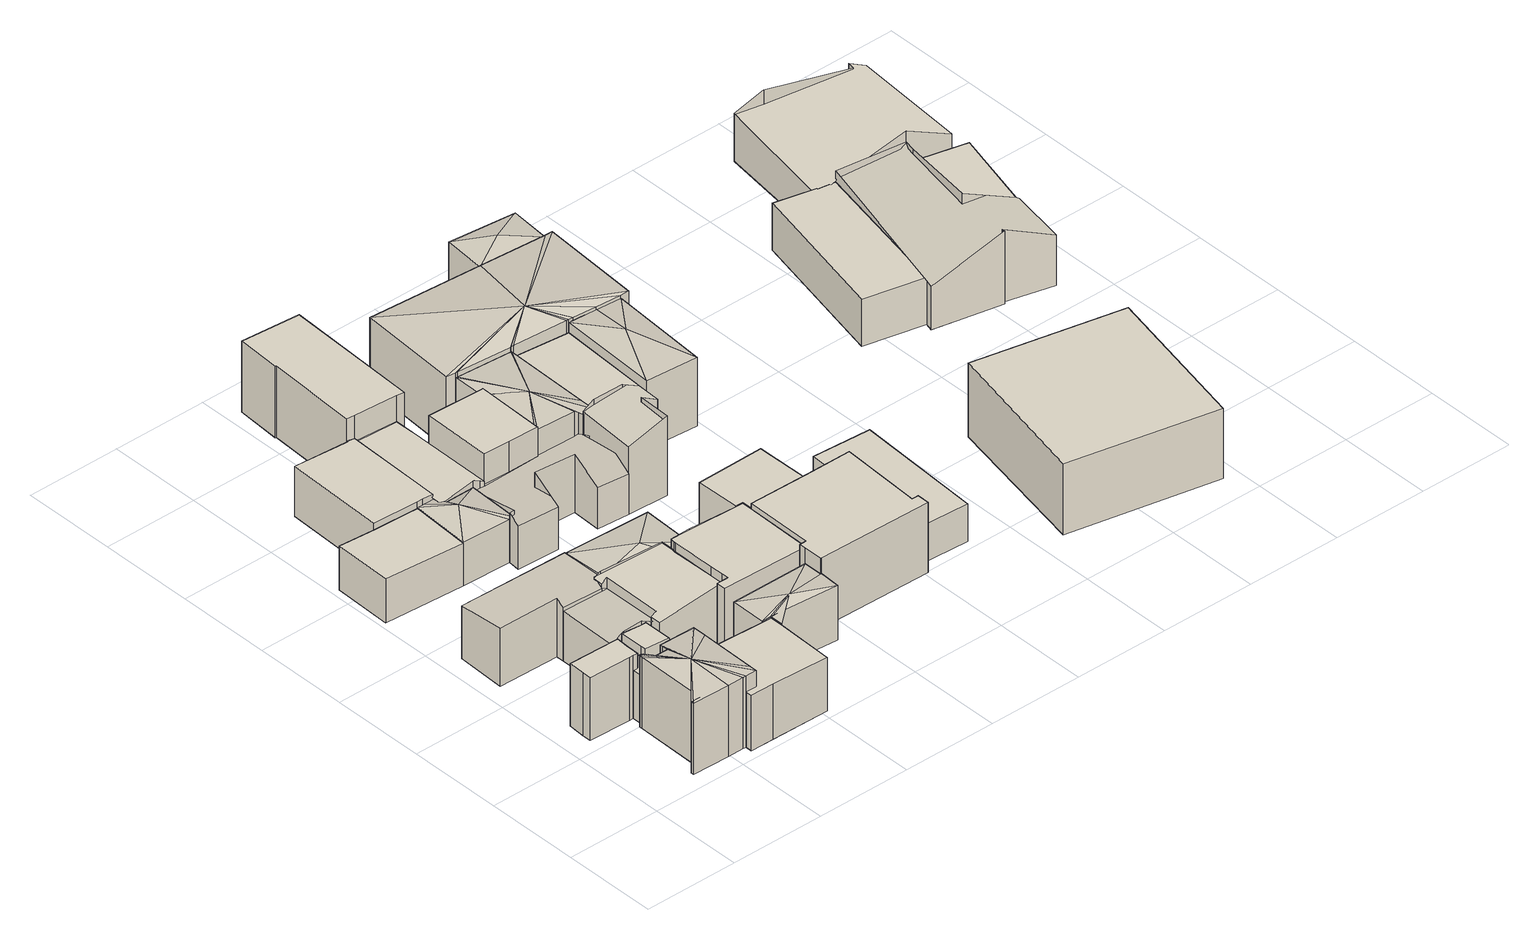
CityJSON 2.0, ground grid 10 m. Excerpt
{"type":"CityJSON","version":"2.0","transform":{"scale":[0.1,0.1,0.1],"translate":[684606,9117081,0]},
"CityObjects":{
"building1":{"type":"Building","attributes":{"Building Type":"Residential","Roof Shape":"shed","Roof Material":"Concrete Glazed Tile","Roof Material Code":"1","Roof Direction":"west","Building Height":6.77,"Roof Slope":15.9,"Footprint Area":14.35,"Solar PV Capacity Low":1.8,"Solar PV Capacity High":2.36,"Solar Annual Energy Low":2590,"Solar Annual Energy High":3413,"Suitable PV Area":10.72},"geometry":[{"type":"MultiSurface","lod":"2.2","boundaries":[[[0,1,2,3,4,5,6,7]],[[7,6,8,9]],[[6,5,10,8]],[[5,4,11,10]],[[4,3,12,11]],[[3,2,13,12]],[[2,1,14,13]],[[1,0,15,14]],[[0,7,9,15]],[[9,8,10,11,12,13,14,15]]]}]},
"building2":{"type":"Building","attributes":{"Building Type":"Residential","Roof Shape":"hip","Roof Material":"Concrete Aluminum Tile","Roof Material Code":"2","Roof Direction":"west","Building Height":7.68,"Roof Slope":23.1,"Footprint Area":49.93,"Solar PV Capacity Low":6.25,"Solar PV Capacity High":8.21,"Solar Annual Energy Low":9014,"Solar Annual Energy High":11880,"Suitable PV Area":37.32},"geometry":[{"type":"MultiSurface","lod":"2.2","boundaries":[[[16,17,18,19,20,21,22,23,24,25,26,27,28,29,30,31,32,33,34]],[[34,33,35,36]],[[33,32,37,35]],[[32,31,38,37]],[[31,30,39,38]],[[30,29,40,39]],[[29,28,41,40]],[[28,27,42,41]],[[27,26,43,42]],[[26,25,44,43]],[[25,24,45,44]],[[24,23,46,45]],[[23,22,47,46]],[[22,21,48,47]],[[21,20,49,48]],[[20,19,50,49]],[[19,18,51,50]],[[18,17,52,51]],[[17,16,53,52]],[[16,34,36,53]],[[36,35,54]],[[35,37,54]],[[37,38,54]],[[38,39,54]],[[39,40,54]],[[40,41,54]],[[41,42,54]],[[42,43,54]],[[43,44,54]],[[44,45,54]],[[45,46,54]],[[46,47,54]],[[47,48,54]],[[48,49,54]],[[49,50,54]],[[50,51,54]],[[51,52,54]],[[52,53,54]],[[53,36,54]]]}]},
"building3":{"type":"Building","attributes":{"Building Type":"Residential","Roof Shape":"flat","Roof Material":"Concrete Glazed Tile","Roof Material Code":"1","Roof Direction":"west","Building Height":5.24,"Roof Slope":13.2,"Footprint Area":6.56,"Solar PV Capacity Low":0.82,"Solar PV Capacity High":1.08,"Solar Annual Energy Low":1184,"Solar Annual Energy High":1560,"Suitable PV Area":4.9},"geometry":[{"type":"MultiSurface","lod":"2.2","boundaries":[[[30,29,55,56,5,4,3,34,33,32,31]],[[31,32,57,58]],[[32,33,59,57]],[[33,34,60,59]],[[34,3,61,60]],[[3,4,62,61]],[[4,5,63,62]],[[5,56,64,63]],[[56,55,65,64]],[[55,29,66,65]],[[29,30,67,66]],[[30,31,58,67]],[[58,57,59,60,61,62,63,64,65,66,67]]]}]},
"building4":{"type":"Building","attributes":{"Building Type":"Residential","Roof Shape":"shed","Roof Material":"Concrete Glazed Tile","Roof Material Code":"1","Roof Direction":"west","Building Height":5.88,"Roof Slope":16.2,"Footprint Area":8.08,"Solar PV Capacity Low":1.01,"Solar PV Capacity High":1.33,"Solar Annual Energy Low":1459,"Solar Annual Energy High":1923,"Suitable PV Area":6.04},"geometry":[{"type":"MultiSurface","lod":"2.2","boundaries":[[[68,69,70,71,56,55,72]],[[72,55,73,74]],[[55,56,75,73]],[[56,71,76,75]],[[71,70,77,76]],[[70,69,78,77]],[[69,68,79,78]],[[68,72,74,79]],[[74,73,75,76,77,78,79]]]}]},
"building5":{"type":"Building","attributes":{"Building Type":"Residential","Roof Shape":"gable","Roof Material":"Concrete Glazed Tile","Roof Material Code":"1","Roof Direction":"west","Building Height":5.75,"Roof Slope":33,"Footprint Area":62.48,"Solar PV Capacity Low":7.82,"Solar PV Capacity High":10.28,"Solar Annual Energy Low":11281,"Solar Annual Energy High":14867,"Suitable PV Area":46.71},"geometry":[{"type":"MultiSurface","lod":"2.2","boundaries":[[[80,81,82,83,84,85,86,87]],[[87,86,88,89]],[[86,85,90,88]],[[85,84,91,90]],[[84,83,92,91]],[[83,82,93,92]],[[82,81,94,93]],[[81,80,95,94]],[[80,87,89,95]],[[89,88,90,91,92,93,94,95]]]}]},
"building6":{"type":"Building","attributes":{"Building Type":"Residential","Roof Shape":"gable","Roof Material":"Concrete Glazed Tile","Roof Material Code":"1","Roof Direction":"west","Building Height":5.37,"Roof Slope":29.9,"Footprint Area":32.31,"Solar PV Capacity Low":4.05,"Solar PV Capacity High":5.31,"Solar Annual Energy Low":5833,"Solar Annual Energy High":7687,"Suitable PV Area":24.15},"geometry":[{"type":"MultiSurface","lod":"2.2","boundaries":[[[84,83,96,97,71,70,69,68,98,99,100]],[[100,99,101,102]],[[99,98,103,101]],[[98,68,104,103]],[[68,69,105,104]],[[69,70,106,105]],[[70,71,76,106]],[[71,97,107,76]],[[97,96,108,107]],[[96,83,109,108]],[[83,84,91,109]],[[84,100,102,91]],[[102,101,103,104,105,106,76,107,108,109,91]]]}]},
"building7":{"type":"Building","attributes":{"Building Type":"Residential","Roof Shape":"shed","Roof Material":"Concrete Glazed Tile","Roof Material Code":"1","Roof Direction":"west","Building Height":4.6,"Roof Slope":15.8,"Footprint Area":54.66,"Solar PV Capacity Low":6.84,"Solar PV Capacity High":8.99,"Solar Annual Energy Low":9868,"Solar Annual Energy High":13006,"Suitable PV Area":40.86},"geometry":[{"type":"MultiSurface","lod":"2.2","boundaries":[[[110,111,112,113,114]],[[114,113,115,116]],[[113,112,117,115]],[[112,111,118,117]],[[111,110,119,118]],[[110,114,116,119]],[[116,115,117,118,119]]]}]},
"building8":{"type":"Building","attributes":{"Building Type":"Residential","Roof Shape":"shed","Roof Material":"Concrete Aluminum Tile","Roof Material Code":"2","Roof Direction":"west","Building Height":5.8,"Roof Slope":16.8,"Footprint Area":57.53,"Solar PV Capacity Low":7.2,"Solar PV Capacity High":9.46,"Solar Annual Energy Low":10386,"Solar Annual Energy High":13688,"Suitable PV Area":43},"geometry":[{"type":"MultiSurface","lod":"2.2","boundaries":[[[120,27,26,25,24,121,122,123,124,125,126]],[[126,125,127,128]],[[125,124,129,127]],[[124,123,130,129]],[[123,122,131,130]],[[122,121,132,131]],[[121,24,133,132]],[[24,25,134,133]],[[25,26,135,134]],[[26,27,136,135]],[[27,120,137,136]],[[120,126,128,137]],[[128,127,129,130,131,132,133,134,135,136,137]]]}]},
"building9":{"type":"Building","attributes":{"Building Type":"Residential","Roof Shape":"gable","Roof Material":"Concrete Glazed Tile","Roof Material Code":"1","Roof Direction":"west","Building Height":6.16,"Roof Slope":33.1,"Footprint Area":63.26,"Solar PV Capacity Low":7.92,"Solar PV Capacity High":10.4,"Solar Annual Energy Low":11421,"Solar Annual Energy High":15052,"Suitable PV Area":47.29},"geometry":[{"type":"MultiSurface","lod":"2.2","boundaries":[[[86,85,84,100,99,98,138,139,140,141,142,143,144,145,146]],[[146,145,147,148]],[[145,144,149,147]],[[144,143,150,149]],[[143,142,151,150]],[[142,141,152,151]],[[141,140,153,152]],[[140,139,154,153]],[[139,138,155,154]],[[138,98,156,155]],[[98,99,157,156]],[[99,100,158,157]],[[100,84,159,158]],[[84,85,160,159]],[[85,86,161,160]],[[86,146,148,161]],[[148,147,149,150,151,152,153,154,155,156,157,158,159,160,161]]]}]},
"building10":{"type":"Building","attributes":{"Building Type":"Residential","Roof Shape":"shed","Roof Material":"Concrete Aluminum Tile","Roof Material Code":"2","Roof Direction":"west","Building Height":5.24,"Roof Slope":15.8,"Footprint Area":71.87,"Solar PV Capacity Low":9,"Solar PV Capacity High":11.82,"Solar Annual Energy Low":12975,"Solar Annual Energy High":17101,"Suitable PV Area":53.72},"geometry":[{"type":"MultiSurface","lod":"2.2","boundaries":[[[162,163,164,165,112,111,166,167]],[[167,166,168,169]],[[166,111,170,168]],[[111,112,171,170]],[[112,165,172,171]],[[165,164,173,172]],[[164,163,174,173]],[[163,162,175,174]],[[162,167,169,175]],[[169,168,170,171,172,173,174,175]]]}]},
"building11":{"type":"Building","attributes":{"Building Type":"Residential","Roof Shape":"hip","Roof Material":"Concrete Glazed Tile","Roof Material Code":"1","Roof Direction":"west","Building Height":4.73,"Roof Slope":24.2,"Footprint Area":32.59,"Solar PV Capacity Low":4.08,"Solar PV Capacity High":5.36,"Solar Annual Energy Low":5884,"Solar Annual Energy High":7755,"Suitable PV Area":24.36},"geometry":[{"type":"MultiSurface","lod":"2.2","boundaries":[[[176,177,167,166,111,110,178,179]],[[179,178,180,181]],[[178,110,182,180]],[[110,111,183,182]],[[111,166,184,183]],[[166,167,185,184]],[[167,177,186,185]],[[177,176,187,186]],[[176,179,181,187]],[[181,180,188]],[[180,182,188]],[[182,183,188]],[[183,184,188]],[[184,185,188]],[[185,186,188]],[[186,187,188]],[[187,181,188]]]}]},
"building12":{"type":"Building","attributes":{"Building Type":"Residential","Roof Shape":"hip","Roof Material":"Concrete Glazed Tile","Roof Material Code":"1","Roof Direction":"west","Building Height":5.8,"Roof Slope":23.8,"Footprint Area":45.82,"Solar PV Capacity Low":5.74,"Solar PV Capacity High":7.54,"Solar Annual Energy Low":8273,"Solar Annual Energy High":10903,"Suitable PV Area":34.25},"geometry":[{"type":"MultiSurface","lod":"2.2","boundaries":[[[87,86,146,145,189,190]],[[190,189,191,192]],[[189,145,193,191]],[[145,146,194,193]],[[146,86,195,194]],[[86,87,196,195]],[[87,190,192,196]],[[192,191,197]],[[191,193,197]],[[193,194,197]],[[194,195,197]],[[195,196,197]],[[196,192,197]]]}]},
"building13":{"type":"Building","attributes":{"Building Type":"Residential","Roof Shape":"hip","Roof Material":"Concrete Glazed Tile","Roof Material Code":"1","Roof Direction":"west","Building Height":5.86,"Roof Slope":24.3,"Footprint Area":32.6,"Solar PV Capacity Low":4.08,"Solar PV Capacity High":5.36,"Solar Annual Energy Low":5885,"Solar Annual Energy High":7756,"Suitable PV Area":24.37},"geometry":[{"type":"MultiSurface","lod":"2.2","boundaries":[[[198,199,200,201,120,126,125,126,202]],[[202,126,203,204]],[[126,125,205,203]],[[126,120,206,203]],[[120,201,207,206]],[[201,200,208,207]],[[200,199,209,208]],[[199,198,210,209]],[[198,202,204,210]],[[204,203,211]],[[203,205,211]],[[203,206,211]],[[206,207,211]],[[207,208,211]],[[208,209,211]],[[209,210,211]],[[210,204,211]]]}]},
"building14":{"type":"Building","attributes":{"Building Type":"Residential","Roof Shape":"gable","Roof Material":"Concrete Aluminum Tile","Roof Material Code":"2","Roof Direction":"west","Building Height":4.76,"Roof Slope":27.9,"Footprint Area":55.66,"Solar PV Capacity Low":6.97,"Solar PV Capacity High":9.15,"Solar Annual Energy Low":10049,"Solar Annual Energy High":13244,"Suitable PV Area":41.61},"geometry":[{"type":"MultiSurface","lod":"2.2","boundaries":[[[212,176,213,214,215,216,162,167,177]],[[177,167,217,218]],[[167,162,219,217]],[[162,216,220,219]],[[216,215,221,220]],[[215,214,222,221]],[[214,213,223,222]],[[213,176,224,223]],[[176,212,225,224]],[[212,177,218,225]],[[218,217,219,220,221,222,223,224,225]]]}]},
"building15":{"type":"Building","attributes":{"Building Type":"Residential","Roof Shape":"shed","Roof Material":"Concrete Glazed Tile","Roof Material Code":"1","Roof Direction":"west","Building Height":6.99,"Roof Slope":16.8,"Footprint Area":69.99,"Solar PV Capacity Low":8.76,"Solar PV Capacity High":11.51,"Solar Annual Energy Low":12636,"Solar Annual Energy High":16654,"Suitable PV Area":52.32},"geometry":[{"type":"MultiSurface","lod":"2.2","boundaries":[[[226,189,145,144,143,142,141,140,139,227,228,229,230,231]],[[231,230,232,233]],[[230,229,234,232]],[[229,228,235,234]],[[228,227,236,235]],[[227,139,237,236]],[[139,140,238,237]],[[140,141,239,238]],[[141,142,240,239]],[[142,143,241,240]],[[143,144,242,241]],[[144,145,243,242]],[[145,189,244,243]],[[189,226,245,244]],[[226,231,233,245]],[[233,232,234,235,236,237,238,239,240,241,242,243,244,245]]]}]},
"building16":{"type":"Building","attributes":{"Building Type":"Residential","Roof Shape":"gable","Roof Material":"Concrete Glazed Tile","Roof Material Code":"1","Roof Direction":"west","Building Height":4.4,"Roof Slope":33.3,"Footprint Area":67.06,"Solar PV Capacity Low":8.4,"Solar PV Capacity High":11.03,"Solar Annual Energy Low":12107,"Solar Annual Energy High":15956,"Suitable PV Area":50.13},"geometry":[{"type":"MultiSurface","lod":"2.2","boundaries":[[[246,247,248,249,250,251,252,253,254,255,256,257,258,259,214,213,176,179,178]],[[178,179,260,261]],[[179,176,262,260]],[[176,213,263,262]],[[213,214,264,263]],[[214,259,265,264]],[[259,258,266,265]],[[258,257,267,266]],[[257,256,268,267]],[[256,255,269,268]],[[255,254,270,269]],[[254,253,271,270]],[[253,252,272,271]],[[252,251,273,272]],[[251,250,274,273]],[[250,249,275,274]],[[249,248,276,275]],[[248,247,277,276]],[[247,246,278,277]],[[246,178,261,278]],[[261,260,262,263,264,265,266,267,268,269,270,271,272,273,274,275,276,277,278]]]}]},
"building17":{"type":"Building","attributes":{"Building Type":"Residential","Roof Shape":"shed","Roof Material":"Concrete Aluminum Tile","Roof Material Code":"2","Roof Direction":"west","Building Height":7.52,"Roof Slope":14.1,"Footprint Area":92.63,"Solar PV Capacity Low":11.6,"Solar PV Capacity High":15.23,"Solar Annual Energy Low":16724,"Solar Annual Energy High":22041,"Suitable PV Area":69.24},"geometry":[{"type":"MultiSurface","lod":"2.2","boundaries":[[[279,280,281,163,162,216,282,283]],[[283,282,284,285]],[[282,216,286,284]],[[216,162,287,286]],[[162,163,288,287]],[[163,281,289,288]],[[281,280,290,289]],[[280,279,291,290]],[[279,283,285,291]],[[285,284,286,287,288,289,290,291]]]}]},
"building18":{"type":"Building","attributes":{"Building Type":"Residential","Roof Shape":"flat","Roof Material":"Concrete Aluminum Tile","Roof Material Code":"2","Roof Direction":"west","Building Height":7.77,"Roof Slope":11.3,"Footprint Area":44.28,"Solar PV Capacity Low":5.54,"Solar PV Capacity High":7.28,"Solar Annual Energy Low":7994,"Solar Annual Energy High":10536,"Suitable PV Area":33.1},"geometry":[{"type":"MultiSurface","lod":"2.2","boundaries":[[[257,292,293,215,214,259,258]],[[258,259,294,295]],[[259,214,296,294]],[[214,215,297,296]],[[215,293,298,297]],[[293,292,299,298]],[[292,257,300,299]],[[257,258,295,300]],[[295,294,296,297,298,299,300]]]}]},
"building19":{"type":"Building","attributes":{"Building Type":"Residential","Roof Shape":"flat","Roof Material":"Concrete Glazed Tile","Roof Material Code":"1","Roof Direction":"west","Building Height":7.14,"Roof Slope":14.1,"Footprint Area":40.61,"Solar PV Capacity Low":5.08,"Solar PV Capacity High":6.68,"Solar Annual Energy Low":7332,"Solar Annual Energy High":9663,"Suitable PV Area":30.36},"geometry":[{"type":"MultiSurface","lod":"2.2","boundaries":[[[301,226,231,230,302,303]],[[303,302,304,305]],[[302,230,306,304]],[[230,231,307,306]],[[231,226,308,307]],[[226,301,309,308]],[[301,303,305,309]],[[305,304,306,307,308,309]]]}]},
"building20":{"type":"Building","attributes":{"Building Type":"Residential","Roof Shape":"flat","Roof Material":"Concrete Aluminum Tile","Roof Material Code":"2","Roof Direction":"west","Building Height":7.57,"Roof Slope":13.6,"Footprint Area":112.29,"Solar PV Capacity Low":14.06,"Solar PV Capacity High":18.47,"Solar Annual Energy Low":20273,"Solar Annual Energy High":26718,"Suitable PV Area":83.93},"geometry":[{"type":"MultiSurface","lod":"2.2","boundaries":[[[302,230,229,228,200,199,198,310,311,312,313]],[[313,312,314,315]],[[312,311,316,314]],[[311,310,317,316]],[[310,198,318,317]],[[198,199,319,318]],[[199,200,320,319]],[[200,228,321,320]],[[228,229,322,321]],[[229,230,323,322]],[[230,302,324,323]],[[302,313,315,324]],[[315,314,316,317,318,319,320,321,322,323,324]]]}]},
"building21":{"type":"Building","attributes":{"Building Type":"Residential","Roof Shape":"hip","Roof Material":"Concrete Aluminum Tile","Roof Material Code":"2","Roof Direction":"west","Building Height":7.16,"Roof Slope":26,"Footprint Area":62,"Solar PV Capacity Low":7.76,"Solar PV Capacity High":10.2,"Solar Annual Energy Low":11194,"Solar Annual Energy High":14753,"Suitable PV Area":46.35},"geometry":[{"type":"MultiSurface","lod":"2.2","boundaries":[[[325,326,327,328,329,293,292,257,256,255,254,253,330]],[[330,253,331,332]],[[253,254,333,331]],[[254,255,334,333]],[[255,256,335,334]],[[256,257,336,335]],[[257,292,337,336]],[[292,293,338,337]],[[293,329,339,338]],[[329,328,340,339]],[[328,327,341,340]],[[327,326,342,341]],[[326,325,343,342]],[[325,330,332,343]],[[332,331,344]],[[331,333,344]],[[333,334,344]],[[334,335,344]],[[335,336,344]],[[336,337,344]],[[337,338,344]],[[338,339,344]],[[339,340,344]],[[340,341,344]],[[341,342,344]],[[342,343,344]],[[343,332,344]]]}]},
"building22":{"type":"Building","attributes":{"Building Type":"Residential","Roof Shape":"gable","Roof Material":"Concrete Glazed Tile","Roof Material Code":"1","Roof Direction":"west","Building Height":7.28,"Roof Slope":34.9,"Footprint Area":31.22,"Solar PV Capacity Low":3.91,"Solar PV Capacity High":5.13,"Solar Annual Energy Low":5636,"Solar Annual Energy High":7427,"Suitable PV Area":23.33},"geometry":[{"type":"MultiSurface","lod":"2.2","boundaries":[[[345,346,347,330,253,251,348,349]],[[349,348,350,351]],[[348,251,352,350]],[[251,253,353,352]],[[253,330,354,353]],[[330,347,355,354]],[[347,346,356,355]],[[346,345,357,356]],[[345,349,351,357]],[[351,350,352,353,354,355,356,357]]]}]},
"building23":{"type":"Building","attributes":{"Building Type":"Residential","Roof Shape":"shed","Roof Material":"Concrete Aluminum Tile","Roof Material Code":"2","Roof Direction":"west","Building Height":6.3,"Roof Slope":13.9,"Footprint Area":66.31,"Solar PV Capacity Low":8.3,"Solar PV Capacity High":10.9,"Solar Annual Energy Low":11972,"Solar Annual Energy High":15778,"Suitable PV Area":49.57},"geometry":[{"type":"MultiSurface","lod":"2.2","boundaries":[[[347,346,358,359,360,326,330]],[[330,326,361,362]],[[326,360,363,361]],[[360,359,364,363]],[[359,358,365,364]],[[358,346,366,365]],[[346,347,367,366]],[[347,330,362,367]],[[362,361,363,364,365,366,367]]]}]},
"building24":{"type":"Building","attributes":{"Building Type":"Residential","Roof Shape":"hip","Roof Material":"Concrete Aluminum Tile","Roof Material Code":"2","Roof Direction":"west","Building Height":7.7,"Roof Slope":29.5,"Footprint Area":217.18,"Solar PV Capacity Low":27.19,"Solar PV Capacity High":35.72,"Solar Annual Energy Low":39211,"Solar Annual Energy High":51677,"Suitable PV Area":162.34},"geometry":[{"type":"MultiSurface","lod":"2.2","boundaries":[[[368,329,328,327,326,369,360,359,370,371,372,373,374,375,376,377]],[[377,376,378,379]],[[376,375,380,378]],[[375,374,381,380]],[[374,373,382,381]],[[373,372,383,382]],[[372,371,384,383]],[[371,370,385,384]],[[370,359,386,385]],[[359,360,387,386]],[[360,369,388,387]],[[369,326,389,388]],[[326,327,390,389]],[[327,328,391,390]],[[328,329,392,391]],[[329,368,393,392]],[[368,377,379,393]],[[379,378,394]],[[378,380,394]],[[380,381,394]],[[381,382,394]],[[382,383,394]],[[383,384,394]],[[384,385,394]],[[385,386,394]],[[386,387,394]],[[387,388,394]],[[388,389,394]],[[389,390,394]],[[390,391,394]],[[391,392,394]],[[392,393,394]],[[393,379,394]]]}]},
"building25":{"type":"Building","attributes":{"Building Type":"Residential","Roof Shape":"flat","Roof Material":"Concrete Aluminum Tile","Roof Material Code":"2","Roof Direction":"west","Building Height":4.14,"Roof Slope":5.1,"Footprint Area":84.86,"Solar PV Capacity Low":10.62,"Solar PV Capacity High":13.95,"Solar Annual Energy Low":15320,"Solar Annual Energy High":20191,"Suitable PV Area":63.43},"geometry":[{"type":"MultiSurface","lod":"2.2","boundaries":[[[313,312,311,395,396,397]],[[397,396,398,399]],[[396,395,400,398]],[[395,311,401,400]],[[311,312,402,401]],[[312,313,403,402]],[[313,397,399,403]],[[399,398,400,401,402,403]]]}]},
"building26":{"type":"Building","attributes":{"Building Type":"Residential","Roof Shape":"hip","Roof Material":"Concrete Aluminum Tile","Roof Material Code":"2","Roof Direction":"west","Building Height":7.39,"Roof Slope":20.7,"Footprint Area":61,"Solar PV Capacity Low":7.64,"Solar PV Capacity High":10.03,"Solar Annual Energy Low":11013,"Solar Annual Energy High":14514,"Suitable PV Area":45.6},"geometry":[{"type":"MultiSurface","lod":"2.2","boundaries":[[[372,371,359,358,404]],[[404,358,405,406]],[[358,359,407,405]],[[359,371,408,407]],[[371,372,409,408]],[[372,404,406,409]],[[406,405,410]],[[405,407,410]],[[407,408,410]],[[408,409,410]],[[409,406,410]]]}]},
"building27":{"type":"Building","attributes":{"Building Type":"Residential","Roof Shape":"hip","Roof Material":"Concrete Glazed Tile","Roof Material Code":"1","Roof Direction":"west","Building Height":7.51,"Roof Slope":27.2,"Footprint Area":31.45,"Solar PV Capacity Low":3.94,"Solar PV Capacity High":5.17,"Solar Annual Energy Low":5678,"Solar Annual Energy High":7483,"Suitable PV Area":23.51},"geometry":[{"type":"MultiSurface","lod":"2.2","boundaries":[[[411,376,375,412]],[[412,375,413,414]],[[375,376,415,413]],[[376,411,416,415]],[[411,412,414,416]],[[414,413,417]],[[413,415,417]],[[415,416,417]],[[416,414,417]]]}]},
"building28":{"type":"Building","attributes":{"Building Type":"Residential","Roof Shape":"shed","Roof Material":"Concrete Aluminum Tile","Roof Material Code":"2","Roof Direction":"northwest","Building Height":7.59,"Roof Slope":12.6,"Footprint Area":261.43,"Solar PV Capacity Low":32.73,"Solar PV Capacity High":42.99,"Solar Annual Energy Low":47200,"Solar Annual Energy High":62205,"Suitable PV Area":195.42},"geometry":[{"type":"MultiSurface","lod":"2.2","boundaries":[[[418,419,420,421]],[[421,420,422,423]],[[420,419,424,422]],[[419,418,425,424]],[[418,421,423,425]],[[423,422,424,425]]]}]},
"building29":{"type":"Building","attributes":{"Building Type":"Residential","Roof Shape":"flat","Roof Material":"Concrete Glazed Tile","Roof Material Code":"1","Roof Direction":"northwest","Building Height":5.14,"Roof Slope":14.7,"Footprint Area":100.19,"Solar PV Capacity Low":12.54,"Solar PV Capacity High":16.48,"Solar Annual Energy Low":18088,"Solar Annual Energy High":23839,"Suitable PV Area":74.89},"geometry":[{"type":"MultiSurface","lod":"2.2","boundaries":[[[426,427,428,429,430,431]],[[431,430,432,433]],[[430,429,434,432]],[[429,428,435,434]],[[428,427,436,435]],[[427,426,437,436]],[[426,431,433,437]],[[433,432,434,435,436,437]]]}]},
"building30":{"type":"Building","attributes":{"Building Type":"Residential","Roof Shape":"gable","Roof Material":"Concrete Aluminum Tile","Roof Material Code":"2","Roof Direction":"northwest","Building Height":4.7,"Roof Slope":27.4,"Footprint Area":161.47,"Solar PV Capacity Low":20.22,"Solar PV Capacity High":26.55,"Solar Annual Energy Low":29152,"Solar Annual Energy High":38421,"Suitable PV Area":120.7},"geometry":[{"type":"MultiSurface","lod":"2.2","boundaries":[[[438,439,440,441,442,427,426,443,444,445,446]],[[446,445,447,448]],[[445,444,449,447]],[[444,443,450,449]],[[443,426,451,450]],[[426,427,452,451]],[[427,442,453,452]],[[442,441,454,453]],[[441,440,455,454]],[[440,439,456,455]],[[439,438,457,456]],[[438,446,448,457]],[[448,447,449,450,451,452,453,454,455,456,457]]]}]},
"building31":{"type":"Building","attributes":{"Building Type":"Residential","Roof Shape":"shed","Roof Material":"Concrete Glazed Tile","Roof Material Code":"1","Roof Direction":"northwest","Building Height":4.92,"Roof Slope":17.7,"Footprint Area":46.49,"Solar PV Capacity Low":5.82,"Solar PV Capacity High":7.64,"Solar Annual Energy Low":8393,"Solar Annual Energy High":11061,"Suitable PV Area":34.75},"geometry":[{"type":"MultiSurface","lod":"2.2","boundaries":[[[441,440,439,458]],[[458,439,456,459]],[[439,440,460,456]],[[440,441,461,460]],[[441,458,459,461]],[[459,456,460,461]]]}]},
"building32":{"type":"Building","attributes":{"Building Type":"Residential","Roof Shape":"gable","Roof Material":"Concrete Aluminum Tile","Roof Material Code":"2","Roof Direction":"northwest","Building Height":4.32,"Roof Slope":29.8,"Footprint Area":178.9,"Solar PV Capacity Low":22.4,"Solar PV Capacity High":29.42,"Solar Annual Energy Low":32300,"Solar Annual Energy High":42569,"Suitable PV Area":133.73},"geometry":[{"type":"MultiSurface","lod":"2.2","boundaries":[[[462,463,464,465,466,429,428,427,442,467]],[[467,442,468,469]],[[442,427,470,468]],[[427,428,471,470]],[[428,429,472,471]],[[429,466,473,472]],[[466,465,474,473]],[[465,464,475,474]],[[464,463,476,475]],[[463,462,477,476]],[[462,467,469,477]],[[469,468,470,471,472,473,474,475,476,477]]]}]}
},
"vertices":[
[25,123,0],[25,114,0],[70,113,0],[74,113,0],[79,113,0],[79,126,0],[80,140,0],[26,141,0],[80,140,68],[26,141,68],[79,126,68],[79,113,68],[74,113,68],[70,113,68],[25,114,68],[25,123,68],
[70,100,0],[70,97,0],[69,23,0],[69,21,0],[59,21,0],[59,18,0],[99,17,0],[116,17,0],[119,17,0],[131,17,0],[131,25,0],[132,85,0],[132,99,0],[94,100,0],[94,97,0],[94,91,0],[74,91,0],[74,97,0],[74,100,0],[74,97,77],[74,100,77],[74,91,77],[94,91,77],[94,97,77],[94,100,77],[132,99,77],[132,85,77],[131,25,77],[131,17,77],[119,17,77],[116,17,77],[99,17,77],[59,18,77],[59,21,77],[69,21,77],[69,23,77],[70,97,77],[70,100,77],[95,61,83],
[95,121,0],[95,126,0],[74,91,52],[94,91,52],[74,97,52],[74,100,52],[74,113,52],[79,113,52],[79,126,52],[95,126,52],[95,121,52],[94,100,52],[94,97,52],
[122,150,0],[117,150,0],[97,151,0],[95,151,0],[122,120,0],[95,121,60],[122,120,59],[95,126,60],[95,151,60],[97,151,60],[117,150,59],[122,150,59],
[21,276,0],[19,224,0],[84,223,0],[84,215,0],[128,214,0],[128,224,0],[135,224,0],[137,272,0],[135,224,63],[137,272,59],[128,224,64],[128,214,57],[84,215,58],[84,223,63],[19,224,63],[21,276,57],
[83,152,0],[83,151,0],[128,150,0],[134,150,0],[134,214,0],[134,150,54],[134,214,54],[128,150,57],[122,150,60],[117,150,63],[97,151,61],[83,151,54],[83,152,54],[84,215,54],
[92,353,0],[96,417,0],[46,418,0],[8,420,0],[6,358,0],[8,420,48],[6,358,48],[46,418,47],[96,417,46],[92,353,46],
[198,84,0],[119,10,0],[144,10,0],[206,9,0],[206,10,0],[208,70,0],[208,84,0],[208,70,58],[208,84,58],[206,10,58],[206,9,58],[144,10,60],[119,10,60],[119,17,60],[131,17,60],[131,25,60],[132,85,60],[198,84,58],
[128,139,0],[194,138,0],[206,138,0],[206,145,0],[206,159,0],[206,205,0],[206,207,0],[207,212,0],[207,224,0],[207,212,62],[207,224,62],[206,207,62],[206,205,62],[206,159,62],[206,145,62],[206,138,62],[194,138,69],[128,139,62],[128,150,62],[134,150,65],[134,214,66],[128,214,62],[128,224,62],[135,224,66],
[117,522,0],[109,523,0],[109,522,0],[50,525,0],[102,417,0],[114,417,0],[102,417,53],[114,417,52],[96,417,53],[46,418,54],[50,525,54],[109,522,53],[109,523,53],[117,522,52],
[151,406,0],[114,406,0],[144,351,0],[149,351,0],[144,351,47],[149,351,47],[92,353,47],[96,417,47],[102,417,47],[114,417,47],[114,406,47],[151,406,47],[120,390,53],
[228,212,0],[230,268,0],[228,212,58],[230,268,58],[207,212,58],[207,224,58],[135,224,58],[137,272,58],[191,235,63],
[282,101,0],[281,101,0],[281,121,0],[198,121,0],[281,79,0],[208,84,59],[281,79,59],[208,70,59],[198,84,59],[198,121,59],[281,121,59],[281,101,59],[282,101,59],[238,94,63],
[152,406,0],[159,406,0],[163,405,0],[164,478,0],[164,520,0],[114,417,48],[114,406,48],[117,522,49],[164,520,48],[164,478,48],[163,405,48],[159,406,50],[151,406,54],[152,406,54],
[281,211,0],[194,128,0],[281,128,0],[288,128,0],[289,200,0],[289,211,0],[289,200,70],[289,211,70],[288,128,70],[281,128,70],[194,128,72],[194,138,72],[206,138,72],[206,145,72],[206,159,72],[206,205,72],[206,207,72],[207,212,72],[228,212,72],[281,211,70],
[143,339,0],[188,337,0],[189,369,0],[234,367,0],[233,336,0],[267,334,0],[269,365,0],[270,396,0],[271,404,0],[267,404,0],[226,406,0],[223,406,0],[223,403,0],[191,404,0],[149,351,54],[144,351,54],[151,406,44],[159,406,44],[163,405,45],[191,404,45],[223,403,46],[223,406,44],[226,406,44],[267,404,45],[271,404,46],[270,396,50],[269,365,62],[267,334,44],[233,336,45],[234,367,63],[189,369,65],[188,337,46],[143,339,47],
[116,667,0],[113,620,0],[114,620,0],[173,520,0],[180,664,0],[173,520,75],[180,664,75],[164,520,76],[117,522,77],[109,523,77],[114,620,77],[113,620,77],[116,667,77],
[225,476,0],[223,476,0],[191,404,78],[223,403,78],[163,405,78],[164,478,78],[223,476,78],[225,476,78],[223,406,78],
[280,257,0],[353,199,0],[352,258,0],[353,199,71],[352,258,71],[289,200,71],[289,211,71],[281,211,71],[280,257,71],
[404,99,0],[404,112,0],[397,112,0],[402,199,0],[397,112,76],[402,199,76],[404,112,76],[404,99,76],[282,101,76],[281,101,76],[281,121,76],[281,128,76],[288,128,76],[289,200,76],[353,199,76],
[282,412,0],[284,505,0],[283,505,0],[225,509,0],[223,509,0],[282,396,0],[270,396,72],[282,396,72],[271,404,72],[267,404,72],[226,406,72],[223,406,72],[225,476,72],[223,476,72],[223,509,72],[225,509,72],[283,505,72],[284,505,72],[282,412,72],[253,447,77],
[330,367,0],[332,393,0],[313,394,0],[310,332,0],[312,368,0],[310,332,86],[312,368,85],[267,334,73],[270,396,75],[282,396,82],[313,394,84],[332,393,73],[330,367,74],
[341,393,0],[347,501,0],[345,501,0],[284,505,65],[282,396,65],[345,501,63],[347,501,63],[341,393,63],[332,393,63],[313,394,64],
[213,510,0],[287,505,0],[352,501,0],[377,499,0],[404,497,0],[413,497,0],[421,605,0],[413,605,0],[342,610,0],[221,618,0],[342,610,77],[221,618,77],[413,605,77],[421,605,77],[413,497,77],[404,497,77],[377,499,77],[352,501,77],[347,501,77],[345,501,77],[287,505,77],[284,505,77],[283,505,77],[225,509,77],[223,509,77],[213,510,77],[322,530,88],
[459,109,0],[467,245,0],[405,249,0],[467,245,41],[405,249,41],[459,109,41],[404,112,41],[397,112,41],[402,199,41],
[396,389,0],[341,393,74],[396,389,74],[347,501,74],[377,499,74],[404,497,74],[373,456,79],
[346,655,0],[417,648,0],[413,605,75],[417,648,75],[342,610,75],[346,655,75],[380,630,80],
[527,61,0],[684,29,0],[717,189,0],[560,221,0],[717,189,79],[560,221,80],[684,29,76],[527,61,77],
[641,365,0],[674,520,0],[656,523,0],[656,524,0],[613,534,0],[578,379,0],[613,534,51],[578,379,51],[656,524,51],[656,523,51],[674,520,51],[641,365,51],
[780,400,0],[777,401,0],[726,414,0],[744,498,0],[747,510,0],[639,357,0],[711,342,0],[711,345,0],[762,332,0],[711,345,79],[762,332,55],[711,342,79],[639,357,47],[641,365,48],[674,520,63],[747,510,63],[744,498,64],[726,414,72],[777,401,49],[780,400,47],
[798,485,0],[798,485,51],[726,414,49],[744,498,51],
[813,635,0],[796,639,0],[794,631,0],[703,645,0],[674,651,0],[794,503,0],[747,510,75],[794,503,52],[674,520,52],[656,523,43],[656,524,43],[674,651,52],[703,645,66],[794,631,52],[796,639,51],[813,635,43]
]}
